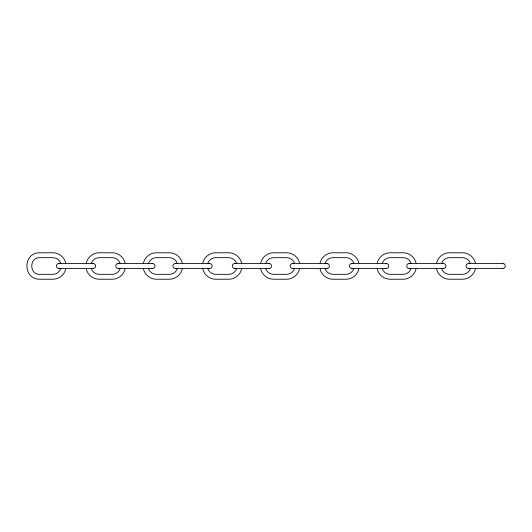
<?xml version="1.0" encoding="UTF-8"?>
<svg xmlns="http://www.w3.org/2000/svg" width="532" height="532" viewBox="0 0 532 532"><rect width="100%" height="100%" fill="white"/><g stroke="black" fill="none" stroke-linecap="round" stroke-linejoin="round"><path stroke-width="0.8" d="M65.702 269.086C64.405 274.878 58.819 279.3 52.881 279.22L39.787 279.22C22.597 279.533 22.597 252.467 39.787 252.78L52.881 252.78C58.819 252.7 64.405 257.122 65.702 262.914M86.317 262.914C87.614 257.122 93.2 252.7 99.138 252.78L112.232 252.78C118.171 252.7 123.757 257.122 125.053 262.914M125.053 269.086C123.757 274.878 118.171 279.3 112.232 279.22L99.138 279.22C93.2 279.3 87.614 274.878 86.317 269.086M143.494 262.914C144.79 257.122 150.376 252.7 156.315 252.78L169.409 252.78C175.347 252.7 180.933 257.122 182.23 262.914M182.23 269.086C180.933 274.878 175.347 279.3 169.409 279.22L156.315 279.22C150.376 279.3 144.79 274.878 143.494 269.086M202.845 262.914C204.142 257.122 209.728 252.7 215.666 252.78L228.76 252.78C234.698 252.7 240.284 257.122 241.581 262.914M241.581 269.086C240.284 274.878 234.698 279.3 228.76 279.22L215.666 279.22C209.728 279.3 204.142 274.878 202.845 269.086M260.747 262.914C262.043 257.122 267.629 252.7 273.568 252.78L286.662 252.78C292.6 252.7 298.186 257.122 299.483 262.914M299.483 269.086C298.186 274.878 292.6 279.3 286.662 279.22L273.568 279.22C267.629 279.3 262.043 274.878 260.747 269.086M320.098 262.914C321.395 257.122 326.981 252.7 332.919 252.78L346.013 252.78C351.951 252.7 357.531 257.122 358.834 262.914M358.834 269.086C357.531 274.878 351.951 279.3 346.013 279.22L332.919 279.22C326.981 279.3 321.395 274.878 320.098 269.086M377.274 262.914C378.571 257.122 384.157 252.7 390.096 252.78L403.19 252.78C409.128 252.7 414.714 257.122 416.011 262.914M416.011 269.086C414.714 274.878 409.128 279.3 403.19 279.22L390.096 279.22C384.157 279.3 378.571 274.878 377.274 269.086M436.626 262.914C437.922 257.122 443.508 252.7 449.447 252.78L462.541 252.78C468.479 252.7 474.065 257.122 475.362 262.914M475.362 269.086C474.065 274.878 468.479 279.3 462.541 279.22L449.447 279.22C443.508 279.3 437.922 274.878 436.626 269.086M60.761 268.574C59.71 271.952 56.326 274.392 52.781 274.326L39.88 274.326C29.074 274.904 29.074 257.096 39.88 257.674L52.781 257.674C56.326 257.608 59.71 260.048 60.761 263.426M91.251 263.426C92.302 260.048 95.694 257.608 99.231 257.674L112.132 257.674C115.67 257.608 119.062 260.048 120.112 263.426M120.112 268.574C119.062 271.952 115.67 274.392 112.132 274.326L99.231 274.326C95.694 274.392 92.302 271.952 91.251 268.574M148.435 263.426C149.479 260.048 152.87 257.608 156.415 257.674L169.309 257.674C172.853 257.608 176.238 260.048 177.289 263.426M177.289 268.574C176.238 271.952 172.853 274.392 169.309 274.326L156.415 274.326C152.87 274.392 149.479 271.952 148.435 268.574M207.779 263.426C208.83 260.048 212.221 257.608 215.759 257.674L228.66 257.674C232.198 257.608 235.59 260.048 236.64 263.426M236.64 268.574C235.59 271.952 232.198 274.392 228.66 274.326L215.759 274.326C212.221 274.392 208.83 271.952 207.779 268.574M265.687 263.426C266.732 260.048 270.123 257.608 273.661 257.674L286.562 257.674C290.1 257.608 293.491 260.048 294.542 263.426M294.542 268.574C293.491 271.952 290.1 274.392 286.562 274.326L273.661 274.326C270.123 274.392 266.732 271.952 265.687 268.574M325.032 263.426C326.083 260.048 329.474 257.608 333.012 257.674L345.913 257.674C349.451 257.608 352.842 260.048 353.893 263.426M353.893 268.574C352.842 271.952 349.451 274.392 345.913 274.326L333.012 274.326C329.474 274.392 326.083 271.952 325.032 268.574M382.215 263.426C383.259 260.048 386.651 257.608 390.189 257.674L403.09 257.674C406.634 257.608 410.019 260.048 411.07 263.426M411.07 268.574C410.019 271.952 406.634 274.392 403.09 274.326L390.189 274.326C386.651 274.392 383.259 271.952 382.215 268.574M441.56 263.426C442.611 260.048 446.002 257.608 449.54 257.674L462.441 257.674C465.979 257.608 469.37 260.048 470.421 263.426M470.421 268.574C469.37 271.952 465.979 274.392 462.441 274.326L449.54 274.326C446.002 274.392 442.611 271.952 441.56 268.574M59.291 268.381C55.867 269.318 55.182 263.393 58.759 263.553L93.26 263.553C96.458 263.367 96.458 268.633 93.26 268.447L58.759 268.447M92.721 263.619L93.26 263.553M118.643 268.381C115.211 269.318 114.533 263.393 118.104 263.553L152.611 263.553C155.81 263.367 155.81 268.633 152.611 268.447L118.104 268.447M152.072 263.619L152.611 263.553M175.826 268.381C172.375 269.325 171.716 263.387 175.287 263.553L209.788 263.553C212.986 263.367 212.986 268.633 209.788 268.447L175.287 268.447M209.249 263.619L209.628 263.559M235.171 268.381C231.726 269.325 231.068 263.387 234.632 263.553L269.139 263.553C272.331 263.367 272.337 268.633 269.139 268.447L234.632 268.447M268.6 263.619L268.979 263.559M293.072 268.381L292.693 268.441M326.502 263.619C329.933 262.682 330.618 268.607 327.04 268.447L292.534 268.447C289.342 268.633 289.342 263.367 292.534 263.553L327.04 263.553M352.423 268.381L352.044 268.441M385.853 263.619C389.284 262.682 389.969 268.607 386.392 268.447L351.885 268.447C348.686 268.633 348.693 263.367 351.885 263.553L386.392 263.553M409.6 268.381C406.175 269.318 405.49 263.393 409.068 263.553L443.568 263.553C446.767 263.367 446.767 268.633 443.568 268.447L409.068 268.447M443.03 263.619L443.568 263.553M468.951 268.381C465.52 269.318 464.842 263.393 468.413 263.553L502.92 263.553C506.118 263.367 506.118 268.633 502.92 268.447L468.413 268.447M502.381 263.619L502.92 263.553M468.413 263.553L468.951 263.619M409.068 263.553L409.6 263.619M502.92 268.447L502.381 268.381M443.568 268.447L443.03 268.381M386.392 268.447L385.853 268.381M234.632 263.553L235.171 263.619M327.04 268.447L326.502 268.381M175.287 263.553L175.826 263.619M118.104 263.553L118.643 263.619M58.759 263.553L59.291 263.619M152.611 268.447L152.072 268.381M93.26 268.447L92.721 268.381M352.044 263.559L352.423 263.619M292.693 263.559L293.072 263.619M268.979 268.441L268.6 268.381M209.628 268.441L209.249 268.381"/></g></svg>
